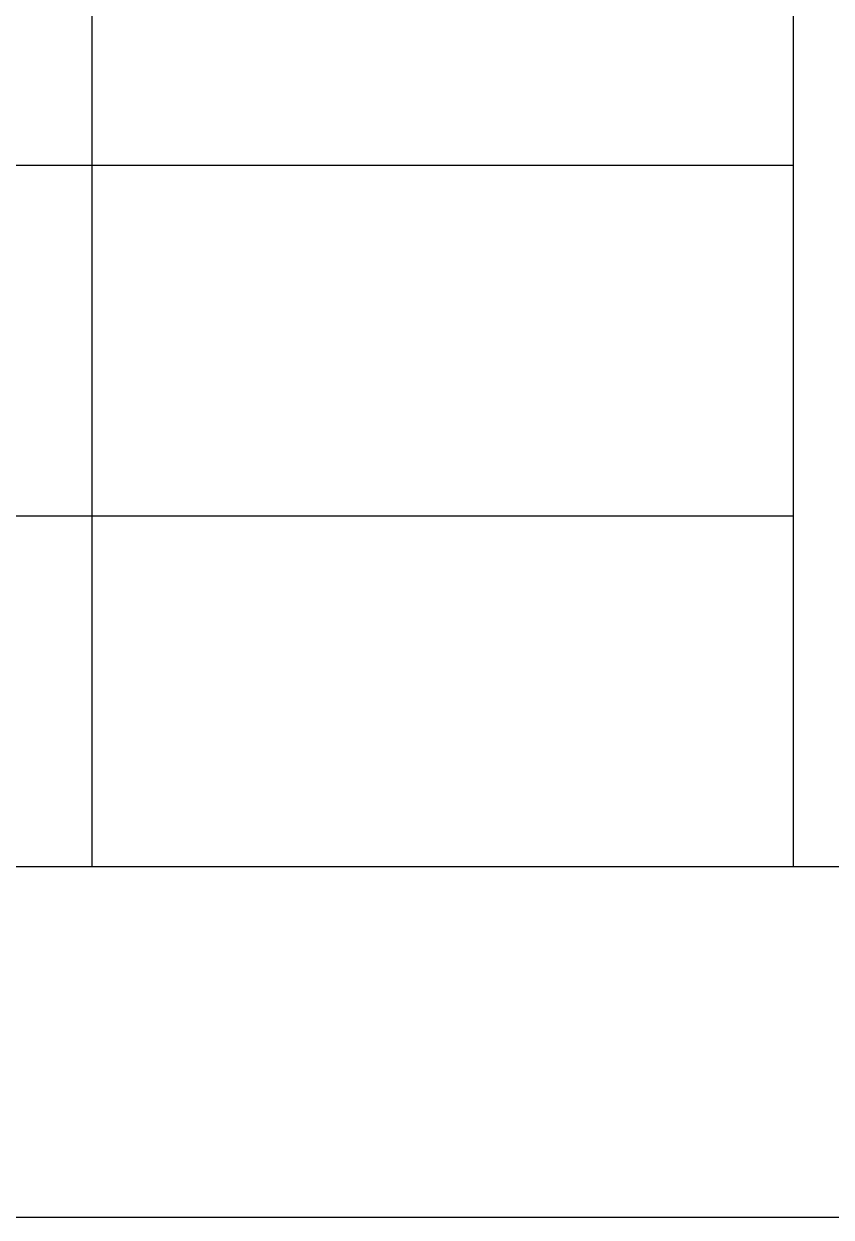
# Model space of a CAD drawing. Header units: millimetres. Extents: x -251843 to -243433, y -86292 to -80352.
# Drawn here: x -244792.9 to -244677.8, y -86291.9 to -86121.8 of the extents above; entities that cross this region are included whole.
import ezdxf

# ---------------------------------------------------------------- set-up
doc = ezdxf.new("R2010")
doc.units = ezdxf.units.MM
doc.layers.add('Format', color=7, linetype='Continuous')

msp = doc.modelspace()

# ---------------------------------------------------------------- linework, layer by layer
at = {"layer": 'Format', "color": 0}
for p, q in [((-244783.21, -85691.94), (-244783.21, -86241.94)), ((-244683.21, -85691.94), (-244683.21, -86241.94)), ((-245333.21, -86141.94), (-244683.21, -86141.94)), ((-245333.21, -86191.94), (-244683.21, -86191.94)), ((-251643.21, -86241.94), (-243483.21, -86241.94)), ((-251843.21, -86291.94), (-243433.21, -86291.94))]:
    msp.add_line(p, q, dxfattribs=at)

doc.saveas('drawing.dxf')
